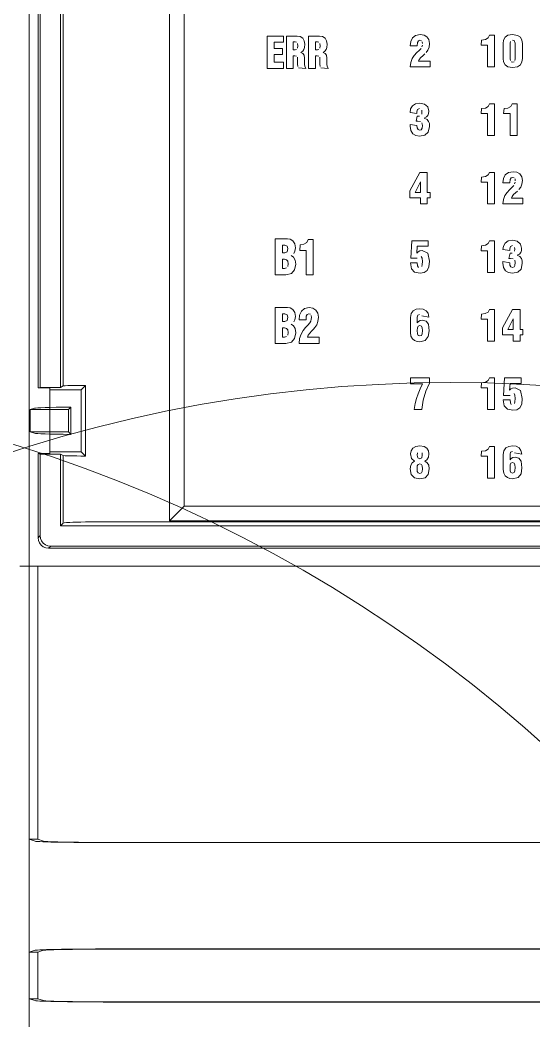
# Model space of a CAD drawing. Header units: millimetres. Extents: x -6000 to 26000, y -6000 to 26000.
# Drawn here: x 142.17 to 145.53, y -4331.74 to -4325.2 of the extents above; entities that cross this region are included whole.
import ezdxf

# ---------------------------------------------------------------- set-up
doc = ezdxf.new("R2010")
doc.units = ezdxf.units.MM
doc.header["$MEASUREMENT"] = 0
doc.layers.add('Чертеж и Рисунок_Ном._пера__7', color=7, linetype='Continuous', lineweight=15)

msp = doc.modelspace()

# ---------------------------------------------------------------- linework, layer by layer
at = {"layer": 'Чертеж и Рисунок_Ном._пера__7', "color": 7, "linetype": 'Continuous', "lineweight": 15}
for p, q in [((142.2324, -4328.7722), (142.2324, -4322.1764)), ((142.2324, -4328.7722), (142.2324, -4322.1767)), ((142.2903, -4323.0133), (142.2903, -4327.6039)), ((142.3037, -4323.016), (142.3037, -4327.6013)), ((142.4363, -4327.6013), (142.4363, -4323.016)), ((142.4555, -4323.0256), (142.4555, -4327.5917)), ((143.2474, -4324.4836), (143.2474, -4328.3784)), ((143.1511, -4328.4748), (143.1511, -4324.58)), ((142.3037, -4327.6013), (142.2903, -4327.6039)), ((142.3668, -4327.6039), (142.2903, -4327.6039)), ((142.4363, -4327.6013), (142.3037, -4327.6013)), ((142.3668, -4327.6162), (142.3668, -4327.6039)), ((142.5725, -4327.6162), (142.3668, -4327.6162)), ((142.3668, -4327.6162), (142.3668, -4328.0226)), ((142.4555, -4327.5917), (142.4363, -4327.6013)), ((142.5725, -4327.6162), (142.6004, -4327.5883)), ((142.5725, -4327.6162), (142.5725, -4328.0226)), ((142.6004, -4327.5883), (142.6004, -4328.0504)), ((142.2397, -4327.7467), (142.2675, -4327.7374)), ((142.2397, -4327.7467), (142.2397, -4327.8921)), ((142.4888, -4327.7467), (142.2397, -4327.7467)), ((142.4888, -4327.7467), (142.5055, -4327.73)), ((142.4888, -4327.7467), (142.4888, -4327.8921)), ((142.5055, -4327.73), (142.5055, -4327.9088)), ((142.2675, -4327.9013), (142.2397, -4327.8921)), ((142.2397, -4327.8921), (142.4888, -4327.8921)), ((142.4888, -4327.8921), (142.5055, -4327.9088)), ((142.5725, -4328.0226), (142.3668, -4328.0226)), ((142.3668, -4328.0226), (142.3668, -4328.0348)), ((142.6004, -4328.0504), (142.5725, -4328.0226)), ((142.2903, -4328.0348), (142.2903, -4328.5847)), ((142.3668, -4328.0348), (142.2903, -4328.0348)), ((142.3037, -4328.0375), (142.2903, -4328.0348)), ((142.4363, -4328.0375), (142.3037, -4328.0375)), ((142.3037, -4328.0375), (142.3037, -4328.5713)), ((142.4363, -4328.0375), (142.4555, -4328.0471)), ((142.4363, -4328.0375), (142.4363, -4328.5079)), ((142.4555, -4328.0471), (142.4555, -4328.4887)), ((143.1511, -4328.4748), (143.2474, -4328.3784)), ((143.2474, -4328.3784), (146.619, -4328.3784)), ((147.2023, -4328.4817), (142.6641, -4328.4817)), ((146.7153, -4328.4748), (143.1511, -4328.4748)), ((142.4363, -4328.5079), (142.4555, -4328.4887)), ((142.4363, -4328.5079), (147.43, -4328.5079)), ((142.2903, -4328.5847), (142.3037, -4328.5713)), ((142.3596, -4328.654), (142.373, -4328.6406)), ((147.5068, -4328.654), (142.3596, -4328.654)), ((142.373, -4328.6406), (147.4934, -4328.6406)), ((142.1721, -4328.7722), (147.6943, -4328.7722)), ((142.2324, -4328.7722), (142.2675, -4328.7722)), ((142.2324, -4330.5587), (142.2324, -4328.7722)), ((142.8231, -4328.7722), (142.2675, -4328.7722)), ((142.2881, -4328.7722), (142.2881, -4330.5587)), ((147.0433, -4328.7722), (142.8231, -4328.7722)), ((142.8231, -4328.7722), (142.826, -4328.7722)), ((142.826, -4328.7722), (146.8575, -4328.7722)), ((142.2704, -4330.5713), (142.2324, -4330.5587)), ((142.2324, -4330.5587), (142.2881, -4330.5587)), ((142.2324, -4330.5587), (142.2324, -4331.2979)), ((142.3259, -4330.5713), (142.2881, -4330.5587)), ((147.1611, -4330.5795), (142.826, -4330.5795)), ((147.1611, -4330.5805), (142.826, -4330.5805)), ((142.2324, -4331.2979), (142.2704, -4331.2852)), ((142.2324, -4331.2979), (142.2881, -4331.2979)), ((142.2324, -4331.6019), (142.2324, -4331.2979)), ((142.3259, -4331.2853), (142.2881, -4331.2979)), ((142.2881, -4331.2979), (142.2881, -4331.6019)), ((142.826, -4331.276), (147.1611, -4331.276)), ((147.1611, -4331.277), (142.826, -4331.277)), ((142.2704, -4331.6146), (142.2324, -4331.6019)), ((142.2324, -4331.6019), (142.2324, -4332.3411)), ((142.2324, -4331.6019), (142.2881, -4331.6019)), ((142.3259, -4331.6145), (142.2881, -4331.6019)), ((147.1611, -4331.6228), (142.826, -4331.6228)), ((147.1611, -4331.6238), (142.826, -4331.6238))]:
    msp.add_line(p, q, dxfattribs=at)
at = {"layer": 'Чертеж и Рисунок_Ном._пера__7', "color": 7, "linetype": 'Continuous', "lineweight": 15, "flags": 128}
for points in [[(143.791, -4325.5135), (143.8967, -4325.5135), (143.8967, -4325.4734), (143.8365, -4325.4734), (143.8365, -4325.4236), (143.8904, -4325.4236), (143.8904, -4325.3836), (143.8365, -4325.3836), (143.8365, -4325.3421), (143.8967, -4325.3421), (143.8967, -4325.302), (143.791, -4325.302)], [(144.7893, -4326.1938), (144.7252, -4326.3151), (144.7252, -4326.3601), (144.7941, -4326.3601), (144.7941, -4326.4008), (144.8388, -4326.4008), (144.8388, -4326.3601), (144.8582, -4326.3601), (144.8582, -4326.3251), (144.8388, -4326.3251), (144.8388, -4326.1938)], [(144.7941, -4326.3251), (144.7596, -4326.3251), (144.7941, -4326.2562)], [(145.3968, -4327.0909), (145.3326, -4327.2122), (145.3326, -4327.2572), (145.4015, -4327.2572), (145.4015, -4327.2979), (145.4463, -4327.2979), (145.4463, -4327.2572), (145.4657, -4327.2572), (145.4657, -4327.2222), (145.4463, -4327.2222), (145.4463, -4327.0909)], [(145.4015, -4327.2222), (145.3671, -4327.2222), (145.4015, -4327.1533)]]:
    msp.add_lwpolyline(points, close=True, dxfattribs=at)
for points in [[(144.0077, -4325.3054), (143.988, -4325.302), (143.9164, -4325.302), (143.9164, -4325.5135), (143.9619, -4325.5135), (143.9619, -4325.431)], [(143.9619, -4325.34), (143.9732, -4325.34), (143.9832, -4325.3427)], [(143.9833, -4325.3904), (143.9735, -4325.393), (143.9619, -4325.393), (143.9619, -4325.34)], [(144.0235, -4325.3154), (144.0077, -4325.3054)], [(144.0339, -4325.3321), (144.0235, -4325.3154)], [(144.0377, -4325.3553), (144.0339, -4325.3321)], [(144.1537, -4325.3054), (144.1339, -4325.302), (144.0624, -4325.302), (144.0624, -4325.5135), (144.1079, -4325.5135), (144.1079, -4325.431)], [(144.1079, -4325.34), (144.1192, -4325.34), (144.1292, -4325.3427)], [(144.1292, -4325.3904), (144.1195, -4325.393), (144.1079, -4325.393), (144.1079, -4325.34)], [(144.1694, -4325.3154), (144.1537, -4325.3054)], [(144.1799, -4325.3321), (144.1694, -4325.3154)], [(144.1836, -4325.3553), (144.1799, -4325.3321)], [(144.7305, -4325.3371), (144.7268, -4325.365), (144.7727, -4325.365), (144.7747, -4325.3443), (144.7808, -4325.333)], [(144.7421, -4325.314), (144.7305, -4325.3371)], [(144.7627, -4325.2981), (144.7421, -4325.314)], [(144.793, -4325.2923), (144.7627, -4325.2981)], [(144.7808, -4325.333), (144.791, -4325.3297)], [(144.791, -4325.3297), (144.8012, -4325.3324)], [(144.8177, -4325.2961), (144.793, -4325.2923)], [(144.8063, -4325.3401), (144.8078, -4325.3517)], [(144.8371, -4325.3074), (144.8177, -4325.2961)], [(144.85, -4325.3255), (144.8371, -4325.3074)], [(144.8546, -4325.35), (144.85, -4325.3255)], [(145.2194, -4325.3244), (145.1944, -4325.3282), (145.1912, -4325.3609), (145.2345, -4325.3609), (145.2345, -4325.5037)], [(145.238, -4325.3136), (145.2194, -4325.3244)], [(145.2345, -4325.5037), (145.2798, -4325.5037), (145.2798, -4325.2967), (145.2474, -4325.2967), (145.238, -4325.3136)], [(145.3381, -4325.3287), (145.3352, -4325.3503)], [(145.3482, -4325.3101), (145.3381, -4325.3287)], [(145.3674, -4325.2971), (145.3482, -4325.3101)], [(145.3979, -4325.2923), (145.3674, -4325.2971)], [(145.3831, -4325.4627), (145.382, -4325.451), (145.382, -4325.3494), (145.3831, -4325.3377)], [(145.3973, -4325.3279), (145.4079, -4325.3304)], [(145.4296, -4325.2972), (145.3979, -4325.2923)], [(145.4079, -4325.3304), (145.415, -4325.3494), (145.415, -4325.451), (145.4134, -4325.4627)], [(145.4492, -4325.3102), (145.4296, -4325.2972)], [(145.459, -4325.3288), (145.4492, -4325.3102)], [(145.459, -4325.4713), (145.4618, -4325.4498), (145.4618, -4325.3503), (145.459, -4325.3288)], [(143.9898, -4325.3513), (143.9922, -4325.3665), (143.9898, -4325.3819)], [(144.0119, -4325.4089), (144.0234, -4325.4012)], [(144.0234, -4325.4012), (144.0314, -4325.3907)], [(144.0314, -4325.3907), (144.0362, -4325.376)], [(144.0362, -4325.376), (144.0377, -4325.3553)], [(144.1357, -4325.3513), (144.1381, -4325.3665), (144.1358, -4325.3819)], [(144.1579, -4325.4089), (144.1693, -4325.4012)], [(144.1693, -4325.4012), (144.1774, -4325.3907)], [(144.1774, -4325.3907), (144.1821, -4325.376)], [(144.1821, -4325.376), (144.1836, -4325.3553)], [(144.7851, -4325.3955), (144.7698, -4325.4105)], [(144.798, -4325.3824), (144.7851, -4325.3955)], [(144.8069, -4325.3615), (144.8038, -4325.3726)], [(144.8316, -4325.4094), (144.8433, -4325.3934)], [(144.8433, -4325.3934), (144.8515, -4325.3743)], [(144.8515, -4325.3743), (144.8546, -4325.35)], [(145.3352, -4325.3503), (145.3352, -4325.4498), (145.3381, -4325.4714), (145.3482, -4325.4901)], [(143.9619, -4325.431), (143.9719, -4325.431), (143.9829, -4325.4333)], [(143.9886, -4325.44), (143.9901, -4325.4513), (143.9901, -4325.4861), (143.991, -4325.5003)], [(144.0241, -4325.4157), (144.0119, -4325.4089)], [(144.0325, -4325.428), (144.0241, -4325.4157)], [(144.0368, -4325.4989), (144.0356, -4325.487), (144.0356, -4325.4466), (144.0325, -4325.428)], [(144.1079, -4325.431), (144.1179, -4325.431), (144.1289, -4325.4333)], [(144.1345, -4325.44), (144.136, -4325.4513), (144.136, -4325.4861), (144.137, -4325.5003)], [(144.1701, -4325.4157), (144.1579, -4325.4089)], [(144.1784, -4325.428), (144.1701, -4325.4157)], [(144.1828, -4325.4989), (144.1815, -4325.487), (144.1815, -4325.4466), (144.1784, -4325.428)], [(144.7268, -4325.5037), (144.8581, -4325.5037), (144.8581, -4325.4657), (144.7821, -4325.4657), (144.7869, -4325.4548)], [(144.7305, -4325.474), (144.7268, -4325.5037)], [(144.7403, -4325.449), (144.7305, -4325.474)], [(144.7541, -4325.4281), (144.7403, -4325.449)], [(144.7698, -4325.4105), (144.7541, -4325.4281)], [(144.7869, -4325.4548), (144.7971, -4325.4428)], [(144.7971, -4325.4428), (144.8097, -4325.4306)], [(144.8097, -4325.4306), (144.8221, -4325.4191)], [(145.4079, -4325.4699), (145.3973, -4325.4724), (145.3876, -4325.4699)], [(145.4492, -4325.49), (145.459, -4325.4713)], [(143.9951, -4325.51), (144.0437, -4325.5135), (144.0368, -4325.4989)], [(144.141, -4325.51), (144.1897, -4325.5135), (144.1828, -4325.4989)], [(145.3482, -4325.4901), (145.3674, -4325.5032)], [(145.3674, -4325.5032), (145.3979, -4325.5081)], [(145.3979, -4325.5081), (145.4296, -4325.5031)], [(145.4296, -4325.5031), (145.4492, -4325.49)], [(144.7413, -4325.7594), (144.7301, -4325.779), (144.7265, -4325.8021), (144.7712, -4325.808)], [(144.7609, -4325.7459), (144.7413, -4325.7594)], [(144.7895, -4325.7408), (144.7609, -4325.7459)], [(144.7712, -4325.808), (144.7712, -4325.7968), (144.776, -4325.7819)], [(144.776, -4325.7819), (144.7886, -4325.7764)], [(144.8208, -4325.7475), (144.7895, -4325.7408)], [(144.8029, -4325.7878), (144.8045, -4325.7985), (144.8029, -4325.8128)], [(144.8417, -4325.7658), (144.8208, -4325.7475)], [(144.8493, -4325.7935), (144.8417, -4325.7658)], [(144.8481, -4325.808), (144.8493, -4325.7935)], [(145.2194, -4325.773), (145.1944, -4325.7767), (145.1912, -4325.8094), (145.2345, -4325.8094), (145.2345, -4325.9522)], [(145.238, -4325.7622), (145.2194, -4325.773)], [(145.2345, -4325.9522), (145.2798, -4325.9522), (145.2798, -4325.7452), (145.2474, -4325.7452), (145.238, -4325.7622)], [(145.3669, -4325.773), (145.3419, -4325.7767), (145.3387, -4325.8094), (145.382, -4325.8094), (145.382, -4325.9522)], [(145.3855, -4325.7622), (145.3669, -4325.773)], [(145.382, -4325.9522), (145.4273, -4325.9522), (145.4273, -4325.7452), (145.3949, -4325.7452), (145.3855, -4325.7622)], [(144.788, -4325.8254), (144.7736, -4325.8265), (144.7665, -4325.8598), (144.7768, -4325.8598), (144.7946, -4325.862)], [(144.8198, -4325.8383), (144.8348, -4325.8313)], [(144.8375, -4325.8479), (144.8198, -4325.8383)], [(144.8348, -4325.8313), (144.8438, -4325.8208)], [(144.8478, -4325.86), (144.8375, -4325.8479)], [(144.8438, -4325.8208), (144.8481, -4325.808)], [(144.8526, -4325.8752), (144.8478, -4325.86)], [(144.7729, -4325.9032), (144.7712, -4325.8883), (144.7265, -4325.8804), (144.7265, -4325.8907), (144.7312, -4325.9204)], [(144.7312, -4325.9204), (144.7441, -4325.9409)], [(144.7785, -4325.9143), (144.7729, -4325.9032)], [(144.7889, -4325.9186), (144.7785, -4325.9143)], [(144.7997, -4325.9156), (144.7889, -4325.9186)], [(144.8069, -4325.8874), (144.8053, -4325.9056), (144.7997, -4325.9156)], [(144.8041, -4325.8705), (144.8069, -4325.8874)], [(144.8237, -4325.9503), (144.8458, -4325.93)], [(144.8458, -4325.93), (144.8537, -4325.8942)], [(144.8537, -4325.8942), (144.8526, -4325.8752)], [(144.7441, -4325.9409), (144.7639, -4325.9528)], [(144.7639, -4325.9528), (144.7889, -4325.9566)], [(144.7889, -4325.9566), (144.8237, -4325.9503)], [(145.2345, -4326.4008), (145.2798, -4326.4008), (145.2798, -4326.1938), (145.2474, -4326.1938), (145.238, -4326.2107)], [(145.4005, -4326.1894), (145.3702, -4326.1952)], [(145.4252, -4326.1932), (145.4005, -4326.1894)], [(145.4446, -4326.2045), (145.4252, -4326.1932)], [(145.2194, -4326.2215), (145.1944, -4326.2253), (145.1912, -4326.258), (145.2345, -4326.258), (145.2345, -4326.4008)], [(145.238, -4326.2107), (145.2194, -4326.2215)], [(145.338, -4326.2342), (145.3343, -4326.2621), (145.3802, -4326.2621), (145.3822, -4326.2414), (145.3883, -4326.2301)], [(145.3496, -4326.2111), (145.338, -4326.2342)], [(145.3702, -4326.1952), (145.3496, -4326.2111)], [(145.3883, -4326.2301), (145.3985, -4326.2268)], [(145.3985, -4326.2268), (145.4087, -4326.2295)], [(145.4144, -4326.2586), (145.4113, -4326.2697)], [(145.4138, -4326.2372), (145.4152, -4326.2488)], [(145.4574, -4326.2227), (145.4446, -4326.2045)], [(145.4621, -4326.2471), (145.4574, -4326.2227)], [(145.459, -4326.2714), (145.4621, -4326.2471)], [(145.3773, -4326.3076), (145.3616, -4326.3252)], [(145.3926, -4326.2926), (145.3773, -4326.3076)], [(145.4055, -4326.2795), (145.3926, -4326.2926)], [(145.4172, -4326.3277), (145.4296, -4326.3162)], [(145.4391, -4326.3066), (145.4508, -4326.2905)], [(145.4508, -4326.2905), (145.459, -4326.2714)], [(145.3343, -4326.4008), (145.4656, -4326.4008), (145.4656, -4326.3628), (145.3896, -4326.3628), (145.3944, -4326.3519)], [(145.338, -4326.3711), (145.3343, -4326.4008)], [(145.3478, -4326.3462), (145.338, -4326.3711)], [(145.3616, -4326.3252), (145.3478, -4326.3462)], [(145.3944, -4326.3519), (145.4045, -4326.3399)], [(145.4045, -4326.3399), (145.4172, -4326.3277)], [(143.9422, -4326.6322), (143.9236, -4326.6289), (143.8427, -4326.6289), (143.8427, -4326.8647)], [(143.9588, -4326.6426), (143.9422, -4326.6322)], [(143.9755, -4326.688), (143.9709, -4326.6609), (143.9588, -4326.6426)], [(144.0468, -4326.8647), (144.092, -4326.8647), (144.092, -4326.6338), (144.0597, -4326.6338), (144.0503, -4326.6527), (144.0318, -4326.6647)], [(144.7739, -4326.6777), (144.846, -4326.6777), (144.846, -4326.6423), (144.7377, -4326.6423), (144.7318, -4326.7563), (144.7739, -4326.7563)], [(145.2345, -4326.8493), (145.2798, -4326.8493), (145.2798, -4326.6423), (145.2474, -4326.6423), (145.238, -4326.6593)], [(145.3684, -4326.643), (145.3488, -4326.6565)], [(145.397, -4326.6379), (145.3684, -4326.643)], [(145.4283, -4326.6446), (145.397, -4326.6379)], [(145.4492, -4326.663), (145.4283, -4326.6446)], [(143.8917, -4326.6712), (143.9066, -4326.6712), (143.922, -4326.677)], [(143.922, -4326.7135), (143.9066, -4326.7199), (143.8917, -4326.7199), (143.8917, -4326.6712)], [(143.922, -4326.677), (143.9266, -4326.6933)], [(143.9266, -4326.6933), (143.922, -4326.7135)], [(143.9654, -4326.724), (143.9726, -4326.709)], [(143.9726, -4326.709), (143.9755, -4326.688)], [(144.0318, -4326.6647), (144.0069, -4326.669), (144.0037, -4326.7054), (144.0468, -4326.7054), (144.0468, -4326.8647)], [(144.7785, -4326.7142), (144.7701, -4326.7224), (144.7739, -4326.6777)], [(144.8063, -4326.7059), (144.7898, -4326.7083), (144.7785, -4326.7142)], [(144.8417, -4326.7236), (144.8063, -4326.7059)], [(145.2194, -4326.6701), (145.1944, -4326.6739), (145.1912, -4326.7065), (145.2345, -4326.7065), (145.2345, -4326.8493)], [(145.238, -4326.6593), (145.2194, -4326.6701)], [(145.3488, -4326.6565), (145.3376, -4326.6761), (145.334, -4326.6992), (145.3787, -4326.7051)], [(145.3787, -4326.7051), (145.3787, -4326.6939), (145.3834, -4326.6791)], [(145.3834, -4326.6791), (145.3961, -4326.6736)], [(145.4104, -4326.6849), (145.412, -4326.6956), (145.4104, -4326.71)], [(145.4568, -4326.6906), (145.4492, -4326.663)], [(145.4513, -4326.718), (145.4556, -4326.7051)], [(145.4556, -4326.7051), (145.4568, -4326.6906)], [(143.8917, -4326.7622), (143.9043, -4326.7622), (143.9183, -4326.7658)], [(143.918, -4326.8194), (143.9031, -4326.8223), (143.8917, -4326.8223), (143.8917, -4326.7622)], [(143.9183, -4326.7658), (143.9256, -4326.776)], [(143.9256, -4326.776), (143.9277, -4326.7927)], [(143.9635, -4326.7495), (143.9468, -4326.7379)], [(143.974, -4326.7677), (143.9635, -4326.7495)], [(143.9705, -4326.8326), (143.9776, -4326.795), (143.974, -4326.7677)], [(144.7998, -4326.7442), (144.8052, -4326.7555)], [(144.8052, -4326.7555), (144.8069, -4326.7775), (144.8059, -4326.7979)], [(144.8497, -4326.8131), (144.8537, -4326.7757), (144.8417, -4326.7236)], [(145.3804, -4326.8003), (145.3787, -4326.7854), (145.334, -4326.7775), (145.334, -4326.7878), (145.3386, -4326.8175)], [(145.3955, -4326.7225), (145.3811, -4326.7236), (145.374, -4326.7569), (145.3843, -4326.7569), (145.402, -4326.7591)], [(145.4116, -4326.7676), (145.4144, -4326.7845)], [(145.4273, -4326.7354), (145.4423, -4326.7284)], [(145.445, -4326.745), (145.4273, -4326.7354)], [(145.4423, -4326.7284), (145.4513, -4326.718)], [(145.4553, -4326.7571), (145.445, -4326.745)], [(145.46, -4326.7723), (145.4553, -4326.7571)], [(145.4612, -4326.7913), (145.46, -4326.7723)], [(143.9277, -4326.7927), (143.9256, -4326.8099)], [(143.9492, -4326.8564), (143.9705, -4326.8326)], [(144.7758, -4326.8053), (144.7739, -4326.7857), (144.7294, -4326.7857), (144.7359, -4326.8248)], [(144.7359, -4326.8248), (144.7563, -4326.8468)], [(144.7563, -4326.8468), (144.7921, -4326.8537)], [(144.7813, -4326.8155), (144.7758, -4326.8053)], [(144.8059, -4326.7979), (144.8031, -4326.8104)], [(144.8185, -4326.85), (144.8378, -4326.8372)], [(144.8378, -4326.8372), (144.8497, -4326.8131)], [(145.3386, -4326.8175), (145.3516, -4326.838)], [(145.3516, -4326.838), (145.3714, -4326.8499)], [(145.3859, -4326.8114), (145.3804, -4326.8003)], [(145.3964, -4326.8158), (145.3859, -4326.8114)], [(145.4072, -4326.8127), (145.3964, -4326.8158)], [(145.3964, -4326.8537), (145.4311, -4326.8474)], [(145.4144, -4326.7845), (145.4128, -4326.8027), (145.4072, -4326.8127)], [(145.4311, -4326.8474), (145.4533, -4326.8271)], [(145.4533, -4326.8271), (145.4612, -4326.7913)], [(143.8427, -4326.8647), (143.9134, -4326.8647), (143.9492, -4326.8564)], [(144.7921, -4326.8537), (144.8185, -4326.85)], [(145.3714, -4326.8499), (145.3964, -4326.8537)], [(143.9422, -4327.0813), (143.9236, -4327.0781), (143.8427, -4327.0781), (143.8427, -4327.3138)], [(143.9588, -4327.0917), (143.9422, -4327.0813)], [(143.9755, -4327.1372), (143.9709, -4327.1101), (143.9588, -4327.0917)], [(144.0146, -4327.1023), (144.003, -4327.1281)], [(144.0351, -4327.0846), (144.0146, -4327.1023)], [(144.0653, -4327.0781), (144.0351, -4327.0846)], [(144.0898, -4327.0824), (144.0653, -4327.0781)], [(144.1092, -4327.095), (144.0898, -4327.0824)], [(144.122, -4327.1152), (144.1092, -4327.095)], [(144.7463, -4327.1003), (144.7335, -4327.1183)], [(144.7886, -4327.0865), (144.7653, -4327.0899), (144.7463, -4327.1003)], [(144.8132, -4327.0895), (144.7886, -4327.0865)], [(144.8326, -4327.0993), (144.8132, -4327.0895)], [(144.8453, -4327.1165), (144.8326, -4327.0993)], [(145.2378, -4327.1078), (145.2192, -4327.1186)], [(145.2343, -4327.2979), (145.2797, -4327.2979), (145.2797, -4327.0909), (145.2473, -4327.0909), (145.2378, -4327.1078)], [(143.8917, -4327.1204), (143.9066, -4327.1204), (143.922, -4327.1262)], [(143.922, -4327.1627), (143.9066, -4327.169), (143.8917, -4327.169), (143.8917, -4327.1204)], [(143.922, -4327.1262), (143.9266, -4327.1424)], [(143.9266, -4327.1424), (143.922, -4327.1627)], [(143.9654, -4327.1732), (143.9726, -4327.1582)], [(143.9726, -4327.1582), (143.9755, -4327.1372)], [(144.003, -4327.1281), (143.9993, -4327.1592), (144.0451, -4327.1592), (144.047, -4327.1361)], [(144.047, -4327.1361), (144.0531, -4327.1235)], [(144.0531, -4327.1235), (144.0632, -4327.1198)], [(144.0632, -4327.1198), (144.0735, -4327.1228)], [(144.08, -4327.1444), (144.0791, -4327.1553), (144.076, -4327.1676), (144.0703, -4327.1785)], [(144.0785, -4327.1314), (144.08, -4327.1444)], [(144.1154, -4327.1908), (144.1235, -4327.1695), (144.1266, -4327.1424)], [(144.1266, -4327.1424), (144.122, -4327.1152)], [(144.7335, -4327.1183), (144.7288, -4327.1442), (144.7288, -4327.2416), (144.7324, -4327.2659)], [(144.7736, -4327.1784), (144.7736, -4327.1421), (144.7772, -4327.1282)], [(144.7923, -4327.1628), (144.7814, -4327.1692), (144.7736, -4327.1784)], [(144.7772, -4327.1282), (144.7886, -4327.1233)], [(144.8069, -4327.1604), (144.7923, -4327.1628)], [(144.8032, -4327.1324), (144.8499, -4327.1421), (144.8453, -4327.1165)], [(144.8311, -4327.1669), (144.8069, -4327.1604)], [(144.8463, -4327.1876), (144.8311, -4327.1669)], [(145.2192, -4327.1186), (145.1943, -4327.1224), (145.191, -4327.1551), (145.2343, -4327.1551), (145.2343, -4327.2979)], [(143.8917, -4327.2114), (143.9043, -4327.2114), (143.9183, -4327.2149)], [(143.918, -4327.2686), (143.9031, -4327.2715), (143.8917, -4327.2715), (143.8917, -4327.2114)], [(143.9183, -4327.2149), (143.9256, -4327.2252)], [(143.9256, -4327.2252), (143.9277, -4327.2419)], [(143.9635, -4327.1987), (143.9468, -4327.1871)], [(143.974, -4327.2168), (143.9635, -4327.1987)], [(143.9705, -4327.2818), (143.9776, -4327.2442), (143.974, -4327.2168)], [(144.0265, -4327.2295), (144.0128, -4327.2529)], [(144.0421, -4327.2099), (144.0265, -4327.2295)], [(144.0574, -4327.1932), (144.0421, -4327.2099)], [(144.0703, -4327.1785), (144.0574, -4327.1932)], [(144.0693, -4327.246), (144.0819, -4327.2323), (144.0943, -4327.2195)], [(144.0943, -4327.2195), (144.1037, -4327.2087)], [(144.1037, -4327.2087), (144.1154, -4327.1908)], [(144.7736, -4327.2284), (144.7748, -4327.2111), (144.7796, -4327.2003), (144.7898, -4327.1966), (144.8002, -4327.2004)], [(144.7749, -4327.2501), (144.7736, -4327.2284)], [(144.8002, -4327.2004), (144.8054, -4327.2113)], [(144.8054, -4327.2113), (144.8069, -4327.2287)], [(144.8069, -4327.2287), (144.8055, -4327.2506)], [(144.8455, -4327.269), (144.8516, -4327.231), (144.8463, -4327.1876)], [(143.8427, -4327.3138), (143.9134, -4327.3138), (143.9492, -4327.3056)], [(143.9277, -4327.2419), (143.9256, -4327.259)], [(143.9492, -4327.3056), (143.9705, -4327.2818)], [(143.9993, -4327.3138), (144.1301, -4327.3138), (144.1301, -4327.2715), (144.0544, -4327.2715), (144.0592, -4327.2594)], [(144.003, -4327.2808), (143.9993, -4327.3138)], [(144.0128, -4327.2529), (144.003, -4327.2808)], [(144.0592, -4327.2594), (144.0693, -4327.246)], [(144.7324, -4327.2659), (144.742, -4327.2832)], [(144.742, -4327.2832), (144.7559, -4327.2944), (144.7724, -4327.3005), (144.7898, -4327.3023)], [(144.7797, -4327.2614), (144.7749, -4327.2501)], [(144.7898, -4327.2646), (144.7797, -4327.2614)], [(144.8004, -4327.2616), (144.7898, -4327.2646)], [(144.7898, -4327.3023), (144.8257, -4327.2936)], [(144.8055, -4327.2506), (144.8004, -4327.2616)], [(144.8257, -4327.2936), (144.8455, -4327.269)], [(144.8291, -4327.6263), (144.8531, -4327.5739), (144.8531, -4327.5395), (144.7283, -4327.5395), (144.7283, -4327.5774), (144.808, -4327.5774), (144.7922, -4327.6113)], [(145.2194, -4327.5672), (145.1944, -4327.571), (145.1912, -4327.6036), (145.2345, -4327.6036), (145.2345, -4327.7464)], [(145.238, -4327.5564), (145.2194, -4327.5672)], [(145.2345, -4327.7464), (145.2798, -4327.7464), (145.2798, -4327.5395), (145.2474, -4327.5395), (145.238, -4327.5564)], [(145.3814, -4327.5748), (145.4535, -4327.5748), (145.4535, -4327.5395), (145.3452, -4327.5395), (145.3393, -4327.6534), (145.3814, -4327.6534)], [(142.4555, -4327.5917), (142.4675, -4327.5906), (142.4857, -4327.5899), (142.4977, -4327.5896), (142.5114, -4327.5893), (142.5267, -4327.589), (142.5434, -4327.5888), (142.5708, -4327.5885), (142.6004, -4327.5883)], [(144.7922, -4327.6113), (144.779, -4327.6427)], [(144.8121, -4327.6846), (144.8291, -4327.6263)], [(145.3859, -4327.6113), (145.3776, -4327.6195), (145.3814, -4327.5748)], [(145.4138, -4327.6031), (145.3973, -4327.6054), (145.3859, -4327.6113)], [(145.4492, -4327.6207), (145.4138, -4327.6031)], [(145.4572, -4327.7102), (145.4612, -4327.6728), (145.4492, -4327.6207)], [(144.7683, -4327.674), (144.7599, -4327.7077)], [(144.779, -4327.6427), (144.7683, -4327.674)], [(144.8036, -4327.7464), (144.8121, -4327.6846)], [(145.3833, -4327.7024), (145.3814, -4327.6828), (145.3369, -4327.6828), (145.3434, -4327.722)], [(145.4073, -4327.6413), (145.4127, -4327.6526)], [(145.4134, -4327.695), (145.4106, -4327.7075)], [(145.4127, -4327.6526), (145.4144, -4327.6746), (145.4134, -4327.695)], [(144.7599, -4327.7077), (144.7539, -4327.7464), (144.8036, -4327.7464)], [(145.3434, -4327.722), (145.3638, -4327.7439)], [(145.3638, -4327.7439), (145.3996, -4327.7508)], [(145.3888, -4327.7126), (145.3833, -4327.7024)], [(145.3996, -4327.7508), (145.426, -4327.7471)], [(145.426, -4327.7471), (145.4453, -4327.7343)], [(145.4453, -4327.7343), (145.4572, -4327.7102)], [(144.7335, -4328.0157), (144.7297, -4328.036), (144.7359, -4328.067)], [(144.7635, -4327.9878), (144.7447, -4327.9991), (144.7335, -4328.0157)], [(144.7898, -4327.9836), (144.7635, -4327.9878)], [(144.8179, -4327.9879), (144.7898, -4327.9836)], [(144.8366, -4327.9993), (144.8179, -4327.9879)], [(144.8469, -4328.016), (144.8366, -4327.9993)], [(144.8502, -4328.036), (144.8469, -4328.016)], [(145.2194, -4328.0157), (145.1944, -4328.0195), (145.1912, -4328.0522), (145.2345, -4328.0522), (145.2345, -4328.195)], [(145.238, -4328.0049), (145.2194, -4328.0157)], [(145.2345, -4328.195), (145.2798, -4328.195), (145.2798, -4327.988), (145.2474, -4327.988), (145.238, -4328.0049)], [(145.341, -4328.0154), (145.3363, -4328.0413), (145.3363, -4328.1388), (145.3399, -4328.163)], [(145.3538, -4327.9974), (145.341, -4328.0154)], [(145.3961, -4327.9836), (145.3727, -4327.987), (145.3538, -4327.9974)], [(145.3811, -4328.0755), (145.3811, -4328.0392), (145.3847, -4328.0253)], [(145.3847, -4328.0253), (145.3961, -4328.0204)], [(145.4207, -4327.9866), (145.3961, -4327.9836)], [(145.4107, -4328.0295), (145.4573, -4328.0392), (145.4528, -4328.0136)], [(145.4401, -4327.9964), (145.4207, -4327.9866)], [(145.4528, -4328.0136), (145.4401, -4327.9964)], [(142.4555, -4328.0471), (142.4675, -4328.0482), (142.4857, -4328.0489), (142.4977, -4328.0492), (142.5114, -4328.0494), (142.5267, -4328.0497), (142.5434, -4328.0499), (142.5708, -4328.0502), (142.6004, -4328.0504)], [(144.7545, -4328.0831), (144.7396, -4328.0943), (144.7305, -4328.1107)], [(144.7359, -4328.067), (144.7545, -4328.0831)], [(144.7775, -4328.0629), (144.7733, -4328.044), (144.7752, -4328.0296)], [(144.8024, -4328.0629), (144.7898, -4328.0693), (144.7775, -4328.0629)], [(144.8047, -4328.0296), (144.8066, -4328.044), (144.8024, -4328.0629)], [(144.8234, -4328.0831), (144.837, -4328.0742)], [(144.839, -4328.0943), (144.8234, -4328.0831)], [(144.837, -4328.0742), (144.8465, -4328.0584)], [(144.8465, -4328.0584), (144.8502, -4328.036)], [(145.3998, -4328.06), (145.3889, -4328.0663), (145.3811, -4328.0755)], [(145.4144, -4328.0575), (145.3998, -4328.06)], [(145.4386, -4328.064), (145.4144, -4328.0575)], [(145.4538, -4328.0847), (145.4386, -4328.064)], [(145.453, -4328.1661), (145.4591, -4328.1282), (145.4538, -4328.0847)], [(144.7305, -4328.1107), (144.7274, -4328.1341), (144.7344, -4328.171)], [(144.7721, -4328.1335), (144.7736, -4328.1154)], [(144.7736, -4328.1507), (144.7721, -4328.1335)], [(144.7736, -4328.1154), (144.779, -4328.1055), (144.7898, -4328.1025)], [(144.779, -4328.1608), (144.7736, -4328.1507)], [(144.7898, -4328.1025), (144.8004, -4328.1056)], [(144.8004, -4328.1056), (144.8059, -4328.1155), (144.8075, -4328.1335)], [(144.806, -4328.1507), (144.8006, -4328.1608)], [(144.8075, -4328.1335), (144.806, -4328.1507)], [(144.8488, -4328.1105), (144.839, -4328.0943)], [(144.8452, -4328.1708), (144.8522, -4328.1335), (144.8488, -4328.1105)], [(145.3811, -4328.1255), (145.3823, -4328.1082), (145.3871, -4328.0974), (145.3973, -4328.0937), (145.4077, -4328.0975)], [(145.3824, -4328.1472), (145.3811, -4328.1255)], [(145.3872, -4328.1585), (145.3824, -4328.1472)], [(145.4077, -4328.0975), (145.4129, -4328.1084)], [(145.413, -4328.1477), (145.4079, -4328.1587)], [(145.4129, -4328.1084), (145.4144, -4328.1258)], [(145.4144, -4328.1258), (145.413, -4328.1477)], [(144.7344, -4328.171), (144.7553, -4328.1925)], [(144.7553, -4328.1925), (144.7898, -4328.1994)], [(144.8006, -4328.1608), (144.7898, -4328.1641), (144.779, -4328.1608)], [(144.7898, -4328.1994), (144.8243, -4328.1924)], [(144.8243, -4328.1924), (144.8452, -4328.1708)], [(145.3399, -4328.163), (145.3495, -4328.1803)], [(145.3495, -4328.1803), (145.3634, -4328.1916), (145.3799, -4328.1976), (145.3973, -4328.1994)], [(145.3973, -4328.1617), (145.3872, -4328.1585)], [(145.4079, -4328.1587), (145.3973, -4328.1617)], [(145.3973, -4328.1994), (145.4332, -4328.1907)], [(145.4332, -4328.1907), (145.453, -4328.1661)], [(142.6641, -4328.4817), (142.6321, -4328.4818), (142.601, -4328.482), (142.5713, -4328.4824), (142.5438, -4328.483), (142.5191, -4328.4837), (142.4979, -4328.4846), (142.4858, -4328.4852), (142.4757, -4328.4858), (142.4614, -4328.4872)], [(142.2903, -4328.5847), (142.2926, -4328.6027), (142.2996, -4328.6194), (142.3106, -4328.6337), (142.3249, -4328.6447), (142.3416, -4328.6516), (142.3596, -4328.654)], [(142.373, -4328.6406), (142.355, -4328.6382), (142.3383, -4328.6313), (142.3239, -4328.6203), (142.3129, -4328.606), (142.306, -4328.5893), (142.3037, -4328.5713)]]:
    msp.add_lwpolyline(points, dxfattribs=at)
at = {"layer": 'Чертеж и Рисунок_Ном._пера__7', "color": 7, "linetype": 'Continuous', "lineweight": 15}
for centre in [(133.8283, -4336.84), (139.4109, -4336.84), (144.9935, -4336.84)]:
    msp.add_circle(centre, 9.2708, dxfattribs=at)
for centre, major_axis, start_param, end_param in [((142.8231, -4327.7379), (0.5564, 0), 2.178367, 3.089233), ((142.8231, -4327.9008), (0.5564, 0), 3.193953, 4.104819), ((142.826, -4330.5708), (0.5564, 0), 3.193953, 4.712389), ((142.826, -4330.5708), (-0.5008, 0), 0.05236, 1.570796), ((142.826, -4331.2857), (0.5564, 0), 1.570796, 3.089233), ((142.826, -4331.2857), (-0.5008, 0), 4.712389, 6.230825), ((142.826, -4331.614), (0.5564, 0), 3.193953, 4.712389), ((142.826, -4331.614), (-0.5008, 0), 0.05236, 1.570796)]:
    msp.add_ellipse(centre, major_axis=major_axis, ratio=0.017455, start_param=start_param, end_param=end_param, dxfattribs=at)

doc.saveas('drawing.dxf')
